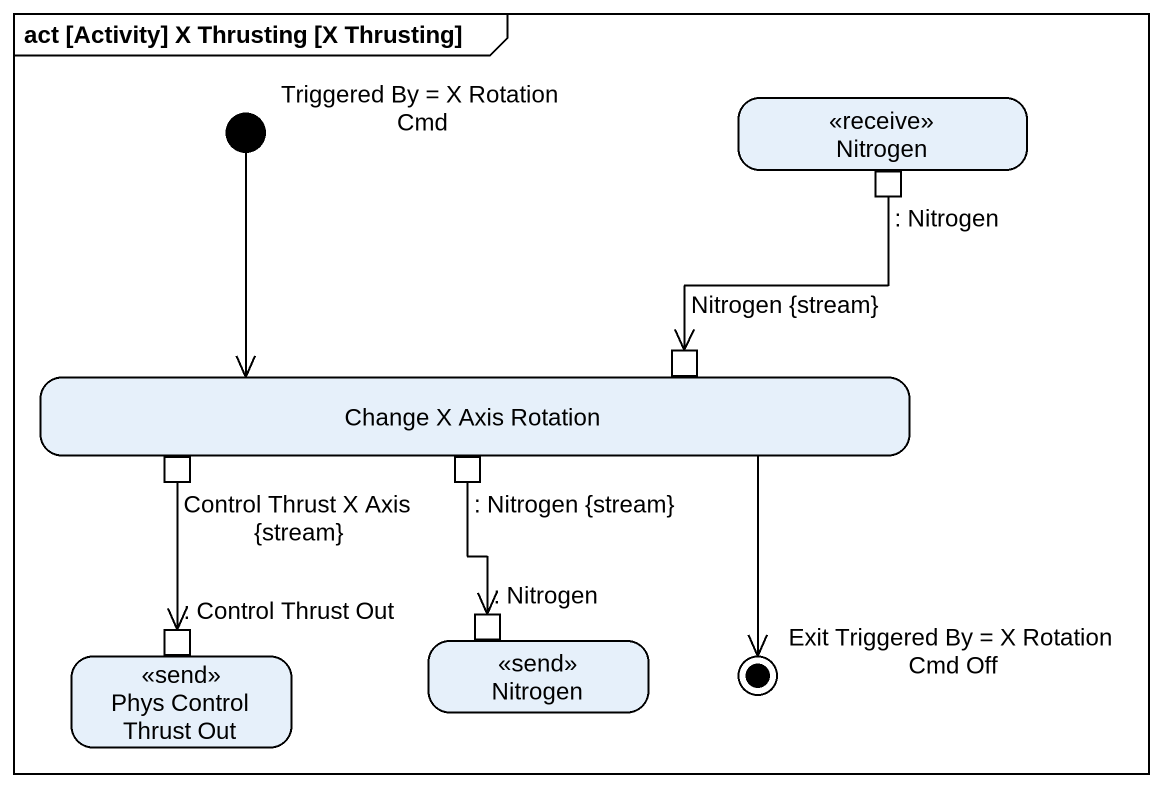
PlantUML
@startuml
mainframe act [Activity] X Thrusting [X Thrusting]
hide empty description
state Nitrogen <<receive>> {
  state ": Nitrogen" as Nitrogen_2 <<outputPin>>
}
state "Triggered By = X Rotation Cmd" as Triggered_By_X_Rotation_Cmd <<start>>
state "Change X Axis Rotation" as Change_X_Axis_Rotation {
  state "Nitrogen {stream}" as Nitrogen_stream <<inputPin>>
  state "Control Thrust X Axis {stream}" as Control_Thrust_X_Axis_stream <<outputPin>>
  state ": Nitrogen {stream}" as Nitrogen_stream_2 <<outputPin>>
}
state "Phys Control Thrust Out" as Phys_Control_Thrust_Out <<send>> {
  state ": Control Thrust Out" as Control_Thrust_Out <<inputPin>>
}
state "Nitrogen" as Nitrogen_3 <<send>> {
  state ": Nitrogen" as Nitrogen_4 <<inputPin>>
}
state "Exit Triggered By = X Rotation Cmd Off" as Exit_Triggered_By_X <<end>>
Triggered_By_X_Rotation_Cmd --> Change_X_Axis_Rotation
Nitrogen_2 --> Nitrogen_stream
Change_X_Axis_Rotation --> Exit_Triggered_By_X
Control_Thrust_X_Axis_stream --> Control_Thrust_Out
Nitrogen_stream_2 --> Nitrogen_4
@enduml
